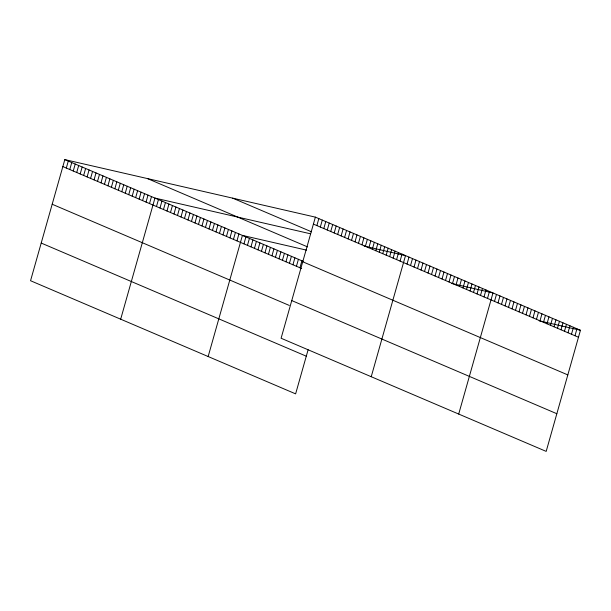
<?xml version="1.0" encoding="UTF-8"?>
<svg xmlns="http://www.w3.org/2000/svg" width="611" height="611" viewBox="0 0 611 611"><rect width="100%" height="100%" fill="white"/><g stroke="black" fill="none" stroke-linecap="round" stroke-linejoin="round"><path stroke-width="0.92" d="M315.375 217.134L281.098 338.25L546.181 451.392L580.45 330.276L315.375 217.134L64.819 159.608L30.55 280.724L295.625 393.866L308.12 349.721M66.316 168.048L68.287 161.09M69.784 169.53L71.754 162.572M73.251 171.011L75.222 164.046M76.719 172.493L78.689 165.528M80.186 173.967L82.157 167.009M83.654 175.449L85.616 168.483M87.113 176.93L89.084 169.965M90.581 178.404L92.551 171.447M94.048 179.886L96.019 172.928M97.516 181.368L99.486 174.402M100.983 182.849L102.954 175.884M104.45 184.323L106.421 177.366M107.918 185.805L109.888 178.847M111.378 187.287L113.348 180.321M114.845 188.768L116.816 181.803M118.313 190.242L120.283 183.285M121.78 191.724L123.75 184.759M125.247 193.206L127.218 186.24M128.715 194.68L130.685 187.722M132.182 196.162L134.153 189.204M135.65 197.643L137.612 190.678M139.109 199.125L141.08 192.16M142.577 200.599L144.547 193.641M146.044 202.081L148.015 195.115M149.512 203.562L151.482 196.597M120.68 319.194L154.95 198.079L310.648 233.83M156.477 206.533L158.448 199.568M159.975 208.03L161.946 201.065M163.473 209.52L165.444 202.554M166.971 211.016L168.941 204.051M170.477 212.506L172.447 205.548M173.975 214.003L175.945 207.037M177.473 215.492L179.443 208.534M180.971 216.989L182.941 210.024M184.469 218.478L186.439 211.521M187.967 219.975L189.937 213.01M191.464 221.465L193.435 214.507M194.97 222.962L196.933 215.996M198.468 224.451L200.439 217.493M201.966 225.948L203.937 218.982M205.464 227.445L207.435 220.479M208.962 228.934L210.932 221.976M212.46 230.431L214.43 223.466M215.958 231.92L217.928 224.963M219.464 233.417L221.426 226.452M222.962 234.907L224.932 227.949M226.46 236.404L228.43 229.438M229.957 237.893L231.928 230.935M233.455 239.39L235.426 232.424M236.953 240.879L238.924 233.921M208.152 356.526L242.422 235.411L306.546 250.136M243.949 243.873L245.92 236.908M247.455 245.362L249.425 238.397M250.953 246.859L252.923 239.894M254.451 248.349L256.421 241.391M257.949 249.846L259.919 242.88M261.447 251.335L263.417 244.377M264.945 252.832L266.915 245.866M268.443 254.321L270.413 247.363M271.948 255.818L273.919 248.853M275.446 257.307L277.417 250.35M278.944 258.804L280.915 251.839M282.442 260.294L284.413 253.336M285.94 261.791L287.911 254.825M289.438 263.288L291.409 256.322M292.936 264.777L294.907 257.819M296.442 266.274L298.412 259.308M299.94 267.763L301.91 260.805M316.865 225.581L318.835 218.616M320.332 227.055L322.303 220.097M323.799 228.537L325.77 221.572M327.267 230.019L329.237 223.053M330.734 231.493L332.705 224.535M334.202 232.974L336.172 226.017M337.669 234.456L339.64 227.491M341.137 235.938L343.099 228.972M344.596 237.412L346.567 230.454M348.064 238.893L350.034 231.928M351.531 240.375L353.502 233.41M354.999 241.857L356.969 234.891M358.466 243.331L360.437 236.373M361.933 244.812L363.904 237.847M365.401 246.294L367.371 239.329M368.861 247.768L370.831 240.81M372.328 249.25L374.299 242.292M375.796 250.731L377.766 243.766M379.263 252.213L381.233 245.248M382.73 253.687L384.701 246.729M386.198 255.169L388.168 248.203M389.665 256.651L391.636 249.685M393.133 258.125L395.096 251.167M396.592 259.606L398.563 252.649M400.06 261.088L402.03 254.123M371.228 376.72L405.498 255.604L364.156 246.111M407.025 264.059L408.996 257.101M410.523 265.556L412.494 258.59M414.029 267.045L415.992 260.087M417.527 268.542L419.497 261.577M421.025 270.031L422.995 263.074M424.523 271.528L426.493 264.563M428.021 273.018L429.991 266.06M431.519 274.515L433.489 267.549M435.017 276.004L436.987 269.046M438.522 277.501L440.485 270.536M442.02 278.998L443.991 272.032M445.518 280.487L447.489 273.522M449.016 281.984L450.987 275.019M452.514 283.473L454.485 276.516M456.012 284.97L457.983 278.005M459.51 286.46L461.481 279.502M463.008 287.957L464.979 280.991M466.514 289.446L468.484 282.488M470.012 290.943L471.982 283.978M473.51 292.432L475.48 285.474M477.008 293.929L478.978 286.964M480.506 295.419L482.476 288.461M484.004 296.915L485.974 289.95M487.502 298.412L489.472 291.447M458.701 414.052L492.978 292.944L451.636 283.451M494.505 301.399L496.476 294.433M498.003 302.888L499.974 295.93M501.501 304.385L503.472 297.42M504.999 305.874L506.97 298.916M508.497 307.371L510.468 300.406M511.995 308.861L513.966 301.903M515.501 310.357L517.471 303.392M518.999 311.847L520.969 304.889M522.497 313.344L524.467 306.378M525.995 314.841L527.965 307.875M529.493 316.33L531.463 309.365M532.991 317.827L534.961 310.862M536.489 319.316L538.459 312.358M539.994 320.813L541.957 313.848M543.492 322.303L545.463 315.345M546.99 323.799L548.961 316.834M550.488 325.289L552.459 318.331M553.986 326.786L555.957 319.82M557.484 328.275L559.455 321.317M560.982 329.772L562.952 322.807M564.48 331.261L566.45 324.304M567.986 332.758L569.956 325.793M571.484 334.255L573.454 327.29M574.982 335.745L576.952 328.787M539.108 320.783L580.45 330.276M313.405 224.1L578.48 337.241M232.692 198.155L311.549 231.813M147.503 178.595L307.608 246.928M64.819 159.608L303.659 261.546M302.743 261.768L567.818 374.91M62.849 166.574L301.689 268.512M291.76 300.581L556.835 413.723M52.195 204.242L289.278 305.431M41.212 243.056L306.287 356.19"/></g></svg>
